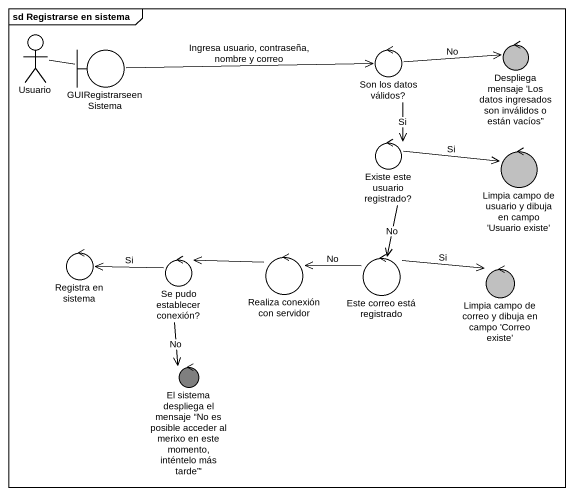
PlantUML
@startuml
mainframe sd Registrarse en sistema
actor Usuario
boundary GUIRegistrarseenSistema
control "Son los datos válidos?" as Son_los_datos_válidos
control "Despliega mensaje 'Los datos ingresados son inválidos o están vacíos”" as Despliega_mensaje_Los_datos #C0C0C0
control "Existe este usuario registrado?" as Existe_este_usuario
control "Limpia campo de usuario y dibuja en campo 'Usuario existe'" as Limpia_campo_de_usuario_y #C0C0C0
control "Registra en sistema" as Registra_en_sistema
control "Se pudo establecer conexión?" as Se_pudo_establecer_conexión
control "Realiza conexión con servidor" as Realiza_conexión_con
control "Este correo está registrado" as Este_correo_está_registrado
control "Limpia campo de correo y dibuja en campo 'Correo existe'" as Limpia_campo_de_correo_y #C0C0C0
control "El sistema despliega el mensaje “No es posible acceder al merixo en este momento, inténtelo más tarde”'" as El_sistema_despliega_el #7F7F7F
Usuario -right- GUIRegistrarseenSistema
GUIRegistrarseenSistema -right-> Son_los_datos_válidos : Ingresa usuario, contraseña, nombre y correo
Son_los_datos_válidos -right-> Despliega_mensaje_Los_datos : No
Son_los_datos_válidos --> Existe_este_usuario : Si
Existe_este_usuario -right-> Limpia_campo_de_usuario_y : Si
Existe_este_usuario --> Este_correo_está_registrado : No
Se_pudo_establecer_conexión -left-> Registra_en_sistema : Si
Se_pudo_establecer_conexión --> El_sistema_despliega_el : No
Realiza_conexión_con -left-> Se_pudo_establecer_conexión
Este_correo_está_registrado -left-> Realiza_conexión_con : No
Este_correo_está_registrado -right-> Limpia_campo_de_correo_y : Si
@enduml
